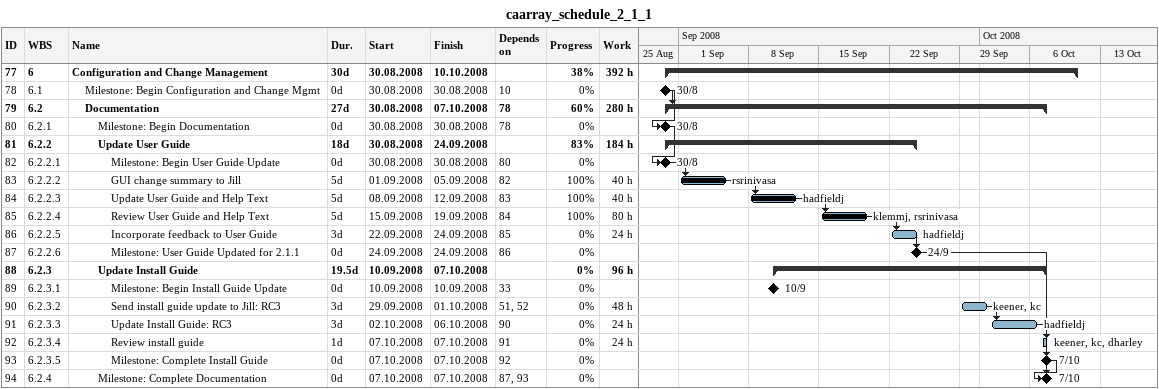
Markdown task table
caarray_schedule_2_1_1

| ID | WBS | Task | Duration | Start | Finish | Predecessors | Resources | % complete | Work (h) |
|---|---|---|---|---|---|---|---|---|---|
| 77 | 6 | **Configuration and Change Management** | 30d | 2008-08-30 | 2008-10-10 |  |  | 38 | 392 |
| 78 | 6.1 | Milestone: Begin Configuration and Change Mgmt | 0d | 2008-08-30 | 2008-08-30 | 10 |  | 0 |  |
| 79 | 6.2 | **Documentation** | 27d | 2008-08-30 | 2008-10-07 | 78 |  | 60 | 280 |
| 80 | 6.2.1 | Milestone: Begin Documentation | 0d | 2008-08-30 | 2008-08-30 | 78 |  | 0 |  |
| 81 | 6.2.2 | **Update User Guide** | 18d | 2008-08-30 | 2008-09-24 |  |  | 83 | 184 |
| 82 | 6.2.2.1 | Milestone: Begin User Guide Update | 0d | 2008-08-30 | 2008-08-30 | 80 |  | 0 |  |
| 83 | 6.2.2.2 | GUI change summary to Jill | 5d | 2008-09-01 | 2008-09-05 | 82 | rsrinivasa | 100 | 40 |
| 84 | 6.2.2.3 | Update User Guide and Help Text | 5d | 2008-09-08 | 2008-09-12 | 83 | hadfieldj | 100 | 40 |
| 85 | 6.2.2.4 | Review User Guide and Help Text | 5d | 2008-09-15 | 2008-09-19 | 84 | klemmj, rsrinivasa | 100 | 80 |
| 86 | 6.2.2.5 | Incorporate feedback to User Guide | 3d | 2008-09-22 | 2008-09-24 | 85 | hadfieldj | 0 | 24 |
| 87 | 6.2.2.6 | Milestone: User Guide Updated for 2.1.1 | 0d | 2008-09-24 | 2008-09-24 | 86 |  | 0 |  |
| 88 | 6.2.3 | **Update Install Guide** | 19.5d | 2008-09-10 | 2008-10-07 |  |  | 0 | 96 |
| 89 | 6.2.3.1 | Milestone: Begin Install Guide Update | 0d | 2008-09-10 | 2008-09-10 | 33 |  | 0 |  |
| 90 | 6.2.3.2 | Send install guide update to Jill: RC3 | 3d | 2008-09-29 | 2008-10-01 | 51, 52 | keener, kc | 0 | 48 |
| 91 | 6.2.3.3 | Update Install Guide: RC3 | 3d | 2008-10-02 | 2008-10-06 | 90 | hadfieldj | 0 | 24 |
| 92 | 6.2.3.4 | Review install guide | 1d | 2008-10-07 | 2008-10-07 | 91 | keener, kc, dharley | 0 | 24 |
| 93 | 6.2.3.5 | Milestone: Complete Install Guide | 0d | 2008-10-07 | 2008-10-07 | 92 |  | 0 |  |
| 94 | 6.2.4 | Milestone: Complete Documentation | 0d | 2008-10-07 | 2008-10-07 | 87, 93 |  | 0 |  |
